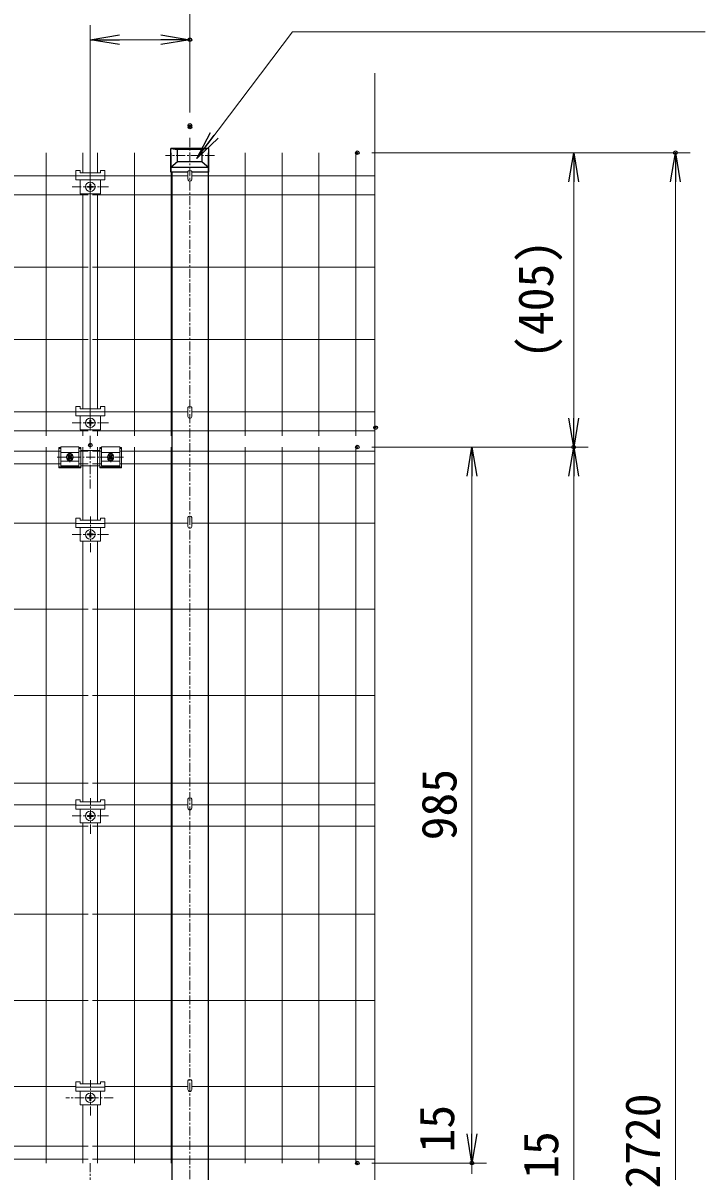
# Model space of a CAD drawing. Units: millimetres, scale not verified. Extents: x -4200 to 4200, y -2970 to 2970.
# Drawn here: x -1419 to -481, y -627 to 953 of the extents above; entities that cross this region are included whole.
import ezdxf
from ezdxf.enums import TextEntityAlignment as Align

# ---------------------------------------------------------------- set-up
doc = ezdxf.new("R2010")
doc.units = ezdxf.units.MM
doc.header["$LTSCALE"] = 10
doc.header["$PDMODE"] = 32
doc.header["$PDSIZE"] = 5
doc.linetypes.add('USER1', pattern=[2, 1.25, -0.25, 0.25, -0.25])
for name, color, linetype, lineweight in [('0-0_D-BMK', 2, 'USER1', 13), ('0-1_D-STR1', 1, 'Continuous', 25), ('0-2_D-STR-DIM', 7, 'Continuous', 13), ('0-3_0', 7, 'Continuous', 25), ('0-8_D-STR-TXT', 7, 'Continuous', 13), ('0-9_D-STR3', 3, 'Continuous', 13), ('0-E_D-STR5', 7, 'Continuous', 9)]:
    doc.layers.add(name, color=color, linetype=linetype, lineweight=lineweight)
doc.layers.add('0-4_DEFPOINTS', color=7, linetype='Continuous')
doc.styles.add('ＭＳ ゴシック', font='')
doc.styles.get('ＭＳ ゴシック').set_extended_font_data('MS Gothic')

# ---------------------------------------------------------------- blocks, each defined once
blk = doc.blocks.new('_OPEN')
at = {"layer": '0-3_0'}
blk.add_line((0, 0), (-10, 0), dxfattribs=at)
blk.add_lwpolyline([(-10, 1.667), (0, 0), (-10, -1.667)], dxfattribs=at)

msp = doc.modelspace()

# ---------------------------------------------------------------- linework, layer by layer
at = {"layer": '0-0_D-BMK'}
for p, q in [((-1189.18, 794.42), (-1189.18, -1980.33)), ((-1155.45, 770.07), (-1222.91, 770.07)), ((-1351.13, 727.16), (-1301.13, 727.16)), ((-1351.13, 402.4), (-1301.13, 402.4)), ((-1326.14, 311.97), (-1326.14, 384.38)), ((-1371.89, 355.19), (-1280.29, 355.19)), ((-1354.09, 348.31), (-1354.09, 362.79)), ((-1298.09, 348.31), (-1298.09, 362.79)), ((-1326.04, 224.55), (-1326.04, 273.35)), ((-1351.1, 248.95), (-1301.1, 248.95)), ((-1326.07, -162.95), (-1326.07, -114.15)), ((-1351.1, -138.55), (-1301.1, -138.55)), ((-1326.07, -550.88), (-1326.07, -502.08)), ((-1294.76, -526.48), (-1359.59, -526.48)), ((-1326.11, -688.48), (-1326.11, -616.07))]:
    msp.add_line(p, q, dxfattribs=at)
at = {"layer": '0-1_D-STR1'}
for p, q in [((-1215.38, 747.45), (-1215.38, 779.71)), ((-1215.38, 779.71), (-1206.18, 778.57)), ((-1162.98, 779.71), (-1215.38, 779.71)), ((-1206.18, 761.57), (-1206.18, 778.57)), ((-1172.18, 778.57), (-1206.18, 778.57)), ((-1172.18, 761.57), (-1172.18, 778.57)), ((-1206.18, 761.57), (-1215.38, 753.51)), ((-1172.18, 761.57), (-1206.18, 761.57)), ((-1172.18, 761.57), (-1162.98, 753.51)), ((-1162.98, 753.51), (-1215.38, 753.51)), ((-1191.77, 747.45), (-1215.38, 747.45)), ((-1214.18, 747.45), (-1214.18, -1946.03)), ((-1162.98, 747.45), (-1186.58, 747.45)), ((-1164.18, 747.45), (-1164.18, -1946.03))]:
    msp.add_line(p, q, dxfattribs=at)
msp.add_lwpolyline([(-1162.98, 747.45), (-1162.98, 779.71), (-1172.18, 778.57)], dxfattribs=at)
at = {"layer": '0-2_D-STR-DIM'}
for p, q in [((-1189.18, 829.42), (-1189.18, 1063.71)), ((-1189.18, 831.61), (-1189.18, 1063.71)), ((-1326.13, 391.72), (-1326.13, 949.6)), ((-1189.18, 829.42), (-1189.18, 949.6)), ((-1286.13, 929.6), (-1229.18, 929.6)), ((-934.83, 883.32), (-934.83, -1646.03)), ((-938.91, 774.12), (-501.28, 774.12)), ((-938.91, 774.12), (-641.28, 774.12)), ((-661.28, 734.12), (-661.28, 408.97)), ((-521.28, -1906.03), (-521.28, 734.12)), ((-938.91, 368.97), (-641.28, 368.97)), ((-938.91, 368.97), (-781.28, 368.97)), ((-938.91, 368.97), (-641.28, 368.97)), ((-801.28, 328.97), (-801.28, -576.03)), ((-661.28, 328.97), (-661.28, -1606.03)), ((-801.28, -576.03), (-801.28, -536.03)), ((-938.91, -616.03), (-781.28, -616.03)), ((-938.91, -616.03), (-781.28, -616.03)), ((-801.28, -616.03), (-801.28, -631.03))]:
    msp.add_line(p, q, dxfattribs=at)
at = {"layer": '0-4_DEFPOINTS'}
for p in [(-1189.18, 929.6), (-1189.18, 811.61), (-1189.18, 809.42), (-958.91, 774.12), (-521.28, 774.12), (-933.71, 395.8), (-1326.13, 371.72), (-958.91, 368.97), (-661.28, 368.97), (-958.91, -616.03), (-958.91, -616.03), (-801.28, -616.03)]:
    msp.add_point(p, dxfattribs=at)
at = {"layer": '0-8_D-STR-TXT'}
msp.add_lwpolyline([(-480.64, 940.53), (-1047.81, 940.53), (-1178.51, 767.7)], dxfattribs=at)
at = {"layer": '0-9_D-STR3'}
for p, q in [((-1346.13, 749.46), (-1346.13, 736.66)), ((-1346.13, 749.46), (-1340.13, 749.46)), ((-1340.13, 749.46), (-1340.13, 746.56)), ((-1340.13, 746.56), (-1312.13, 746.56)), ((-1312.13, 749.46), (-1306.13, 749.46)), ((-1312.1, 749.46), (-1306.1, 749.46)), ((-1312.1, 749.46), (-1312.1, 746.56)), ((-1306.13, 749.46), (-1306.13, 736.66)), ((-1191.78, 748.1), (-1191.75, 737.73)), ((-1186.58, 748.12), (-1186.58, 737.73)), ((-1346.13, 742.16), (-1306.13, 742.16)), ((-1346.13, 736.66), (-1306.13, 736.66)), ((-1340.13, 736.66), (-1340.13, 717.66)), ((-1329.6, 727.66), (-1327.6, 727.66)), ((-1326.6, 730.66), (-1326.6, 728.66)), ((-1325.6, 730.66), (-1325.6, 728.66)), ((-1322.6, 727.66), (-1324.6, 727.66)), ((-1312.13, 736.66), (-1312.13, 717.66)), ((-1340.13, 717.66), (-1312.13, 717.66)), ((-1329.6, 726.66), (-1327.6, 726.66)), ((-1326.6, 723.66), (-1326.6, 725.66)), ((-1325.6, 723.66), (-1325.6, 725.66)), ((-1322.6, 726.66), (-1324.6, 726.66)), ((-1322.57, 726.66), (-1324.57, 726.66)), ((-1346.13, 424.7), (-1340.13, 424.7)), ((-1346.13, 424.7), (-1346.13, 411.9)), ((-1346.13, 417.4), (-1306.13, 417.4)), ((-1346.13, 411.9), (-1306.13, 411.9)), ((-1340.13, 424.7), (-1340.13, 421.8)), ((-1340.13, 421.8), (-1312.13, 421.8)), ((-1340.13, 411.9), (-1340.13, 392.9)), ((-1312.13, 411.9), (-1312.13, 392.9)), ((-1312.1, 424.7), (-1312.1, 421.8)), ((-1312.1, 424.7), (-1306.1, 424.7)), ((-1191.75, 423.35), (-1191.75, 411.19)), ((-1186.55, 423.35), (-1186.55, 411.19)), ((-1329.6, 402.9), (-1327.6, 402.9)), ((-1329.6, 401.9), (-1327.6, 401.9)), ((-1326.6, 405.9), (-1326.6, 403.9)), ((-1326.6, 398.9), (-1326.6, 400.9)), ((-1325.6, 405.9), (-1325.6, 403.9)), ((-1325.6, 398.9), (-1325.6, 400.9)), ((-1322.6, 402.9), (-1324.6, 402.9)), ((-1322.6, 401.9), (-1324.6, 401.9)), ((-1340.13, 392.9), (-1312.13, 392.9)), ((-1369.2, 368.36), (-1369.2, 340.57)), ((-1369.2, 368.36), (-1366.7, 368.36)), ((-1369.2, 366.95), (-1366.7, 366.95)), ((-1366.7, 369.35), (-1366.7, 343.14)), ((-1366.7, 369.35), (-1341.7, 369.35)), ((-1341.7, 369.35), (-1341.7, 343.14)), ((-1341.7, 368.36), (-1339.2, 368.36)), ((-1341.7, 366.95), (-1339.2, 366.95)), ((-1339.2, 340.57), (-1339.2, 368.36)), ((-1313.2, 364.12), (-1339.2, 364.12)), ((-1310.7, 368.36), (-1313.2, 368.36)), ((-1313.2, 340.57), (-1313.2, 368.36)), ((-1310.7, 366.95), (-1313.2, 366.95)), ((-1310.7, 369.35), (-1310.7, 343.14)), ((-1285.7, 369.35), (-1310.7, 369.35)), ((-1285.7, 369.35), (-1285.7, 343.14)), ((-1283.2, 368.36), (-1285.7, 368.36)), ((-1283.2, 366.95), (-1285.7, 366.95)), ((-1283.2, 368.36), (-1283.2, 340.57)), ((-1366.7, 361.6), (-1341.7, 361.6)), ((-1366.7, 349.66), (-1341.7, 349.66)), ((-1356.65, 359.45), (-1359.11, 355.19)), ((-1356.65, 350.93), (-1359.11, 355.19)), ((-1356.92, 357.24), (-1355.56, 355.88)), ((-1356.92, 353.15), (-1355.56, 354.51)), ((-1351.74, 359.45), (-1356.65, 359.45)), ((-1351.74, 350.93), (-1356.65, 350.93)), ((-1356.24, 357.92), (-1354.88, 356.56)), ((-1356.24, 352.46), (-1354.88, 353.83)), ((-1352.15, 357.92), (-1353.51, 356.56)), ((-1352.15, 352.46), (-1353.51, 353.83)), ((-1351.47, 357.24), (-1352.83, 355.88)), ((-1351.47, 353.15), (-1352.83, 354.51)), ((-1351.74, 359.45), (-1349.28, 355.19)), ((-1351.74, 350.93), (-1349.28, 355.19)), ((-1285.7, 361.6), (-1310.7, 361.6)), ((-1285.7, 349.66), (-1310.7, 349.66)), ((-1300.65, 359.45), (-1303.11, 355.19)), ((-1300.65, 350.93), (-1303.11, 355.19)), ((-1300.92, 357.24), (-1299.56, 355.88)), ((-1300.92, 353.15), (-1299.56, 354.51)), ((-1300.65, 359.45), (-1295.74, 359.45)), ((-1300.65, 350.93), (-1295.74, 350.93)), ((-1300.24, 357.92), (-1298.88, 356.56)), ((-1300.24, 352.46), (-1298.88, 353.83)), ((-1296.15, 357.92), (-1297.51, 356.56)), ((-1296.15, 352.46), (-1297.51, 353.83)), ((-1295.47, 357.24), (-1296.83, 355.88)), ((-1295.47, 353.15), (-1296.83, 354.51)), ((-1295.74, 359.45), (-1293.28, 355.19)), ((-1295.74, 350.93), (-1293.28, 355.19)), ((-1369.2, 341.75), (-1339.2, 341.75)), ((-1369.2, 340.57), (-1339.2, 340.57)), ((-1366.7, 343.14), (-1341.7, 343.14)), ((-1313.2, 343.15), (-1339.2, 343.15)), ((-1283.2, 341.75), (-1313.2, 341.75)), ((-1283.2, 340.57), (-1313.2, 340.57)), ((-1285.7, 343.14), (-1310.7, 343.14)), ((-1346.13, 271.25), (-1346.13, 258.45)), ((-1346.13, 271.25), (-1340.13, 271.25)), ((-1340.13, 271.25), (-1340.13, 268.35)), ((-1312.13, 271.25), (-1306.13, 271.25)), ((-1312.1, 271.25), (-1306.1, 271.25)), ((-1312.1, 271.25), (-1312.1, 268.35)), ((-1306.1, 271.25), (-1306.1, 258.45)), ((-1191.75, 272.14), (-1191.75, 259.97)), ((-1186.55, 272.14), (-1186.55, 259.97)), ((-1346.13, 263.95), (-1306.13, 263.95)), ((-1346.13, 258.45), (-1306.13, 258.45)), ((-1340.13, 268.35), (-1312.13, 268.35)), ((-1340.13, 258.45), (-1340.13, 239.45)), ((-1312.1, 258.45), (-1312.1, 239.45)), ((-1340.13, 239.45), (-1312.13, 239.45)), ((-1329.6, 249.45), (-1327.6, 249.45)), ((-1329.6, 248.45), (-1327.6, 248.45)), ((-1326.6, 252.45), (-1326.6, 250.45)), ((-1326.6, 245.45), (-1326.6, 247.45)), ((-1325.6, 252.45), (-1325.6, 250.45)), ((-1325.6, 245.45), (-1325.6, 247.45)), ((-1322.57, 249.45), (-1324.57, 249.45)), ((-1322.57, 248.45), (-1324.57, 248.45)), ((-1346.13, -116.25), (-1346.13, -129.05)), ((-1346.13, -116.25), (-1340.13, -116.25)), ((-1346.13, -123.55), (-1306.13, -123.55)), ((-1312.13, -116.25), (-1312.13, -119.15)), ((-1312.13, -116.25), (-1306.13, -116.25)), ((-1306.13, -116.25), (-1306.13, -129.05)), ((-1191.78, -115.36), (-1191.78, -127.53)), ((-1186.58, -115.36), (-1186.58, -127.53)), ((-1346.13, -129.05), (-1306.13, -129.05)), ((-1340.13, -129.05), (-1340.13, -148.05)), ((-1329.6, -138.05), (-1327.6, -138.05)), ((-1329.6, -139.05), (-1327.6, -139.05)), ((-1326.6, -135.05), (-1326.6, -137.05)), ((-1326.6, -142.05), (-1326.6, -140.05)), ((-1325.6, -135.05), (-1325.6, -137.05)), ((-1325.6, -142.05), (-1325.6, -140.05)), ((-1322.6, -138.05), (-1324.6, -138.05)), ((-1322.6, -139.05), (-1324.6, -139.05)), ((-1312.13, -129.05), (-1312.13, -148.05)), ((-1340.13, -148.05), (-1312.13, -148.05)), ((-1346.13, -504.18), (-1340.13, -504.18)), ((-1346.13, -504.18), (-1346.13, -516.98)), ((-1340.13, -504.18), (-1340.13, -507.08)), ((-1312.13, -504.18), (-1312.13, -507.08)), ((-1191.78, -502.86), (-1191.78, -515.03)), ((-1186.58, -502.86), (-1186.58, -515.03)), ((-1346.13, -511.48), (-1306.13, -511.48)), ((-1346.13, -516.98), (-1306.13, -516.98)), ((-1340.13, -507.08), (-1312.13, -507.08)), ((-1340.13, -516.98), (-1340.13, -535.98)), ((-1312.13, -516.98), (-1312.13, -535.98)), ((-1340.13, -535.98), (-1312.13, -535.98)), ((-1329.6, -525.98), (-1327.6, -525.98)), ((-1329.6, -526.98), (-1327.6, -526.98)), ((-1326.6, -522.98), (-1326.6, -524.98)), ((-1326.6, -529.98), (-1326.6, -527.98)), ((-1325.6, -522.98), (-1325.6, -524.98)), ((-1325.6, -529.98), (-1325.6, -527.98)), ((-1322.6, -525.98), (-1324.6, -525.98)), ((-1322.6, -526.98), (-1324.6, -526.98))]:
    msp.add_line(p, q, dxfattribs=at)
for points in [[(-1312.13, 424.7), (-1306.13, 424.7), (-1306.13, 411.9)], [(-1340.13, -116.25), (-1340.13, -119.15), (-1312.13, -119.15)], [(-1312.13, -504.18), (-1306.13, -504.18), (-1306.13, -516.98)]]:
    msp.add_lwpolyline(points, dxfattribs=at)
for centre, radius in [((-1326.1, 727.16), 6.5), ((-1326.1, 402.4), 6.5), ((-1354.2, 355.19), 4.26), ((-1298.2, 355.19), 4.26), ((-1326.1, 248.95), 6.5), ((-1326.1, -138.55), 6.5), ((-1326.1, -526.48), 6.5)]:
    msp.add_circle(centre, radius, dxfattribs=at)
for centre, radius, start, end in [((-1329.6, 727.16), 0.5, 90.00001, 270), ((-1327.6, 728.66), 1, 270, 0.00001), ((-1326.1, 730.66), 0.5, 0, 179.99999), ((-1324.6, 728.66), 1, 180.00001, 270), ((-1322.6, 727.16), 0.5, 270.00049, 90.00046), ((-1189.16, 737.72), 2.58, 179.6672, 0.28951), ((-1327.6, 725.66), 1, 0, 90), ((-1326.1, 723.66), 0.5, 180.00002, 0.00001), ((-1324.6, 725.66), 1, 90, 180.00001), ((-1189.15, 411.19), 2.6, 180, 0), ((-1329.6, 402.4), 0.5, 90.00001, 270), ((-1327.6, 403.9), 1, 270, 0.00001), ((-1327.6, 400.9), 1, 0, 90), ((-1326.1, 405.9), 0.5, 0, 179.99999), ((-1326.1, 398.9), 0.5, 180.00002, 0.00001), ((-1324.6, 403.9), 1, 180.00001, 270), ((-1324.6, 400.9), 1, 90, 180.00001), ((-1322.6, 402.4), 0.5, 270.00049, 90.00046), ((-1354.2, 356.48), 4, 4.65818, 175.34501), ((-1354.2, 353.92), 4, 184.89555, 355.10576), ((-1356.58, 357.58), 0.483, 44.99953, 224.99952), ((-1356.58, 352.81), 0.483, 135, 314.99998), ((-1356.24, 355.19), 0.965, 314.99999, 45), ((-1354.2, 357.24), 0.965, 225.00001, 314.99999), ((-1354.2, 353.15), 0.965, 45, 135), ((-1352.15, 355.19), 0.965, 135, 225.00001), ((-1351.81, 357.58), 0.483, 315, 135), ((-1351.81, 352.81), 0.483, 225.00001, 44.99999), ((-1298.2, 353.92), 4, 184.89424, 355.10445), ((-1298.19, 356.48), 4, 4.65499, 175.34182), ((-1300.58, 357.58), 0.483, 45, 225), ((-1300.58, 352.81), 0.483, 135.00001, 314.99999), ((-1300.24, 355.19), 0.965, 314.99999, 45), ((-1298.19, 357.24), 0.965, 225.00001, 314.99999), ((-1298.19, 353.15), 0.965, 45, 135), ((-1296.15, 355.19), 0.965, 135, 225.00001), ((-1295.81, 357.58), 0.483, 315.00048, 135.00047), ((-1295.81, 352.81), 0.483, 225.00002, 45), ((-1326.1, 252.45), 0.5, 0, 179.99999), ((-1189.15, 259.97), 2.6, 180, 0), ((-1329.6, 248.95), 0.5, 90.00001, 270), ((-1327.6, 250.45), 1, 270, 0.00001), ((-1327.6, 247.45), 1, 0, 90), ((-1326.1, 245.45), 0.5, 180.00002, 0.00001), ((-1324.6, 250.45), 1, 180.00001, 270), ((-1324.6, 247.45), 1, 90, 180.00001), ((-1322.57, 248.95), 0.5, 270.00049, 90.00046), ((-1329.6, -138.55), 0.5, 90.00001, 270), ((-1327.6, -137.05), 1, 270, 0.00001), ((-1327.6, -140.05), 1, 0, 90), ((-1326.1, -135.05), 0.5, 0, 179.99999), ((-1326.1, -142.05), 0.5, 180.00002, 0.00001), ((-1324.6, -137.05), 1, 180.00001, 270), ((-1324.6, -140.05), 1, 90, 180.00001), ((-1322.6, -138.55), 0.5, 270.00049, 90.00046), ((-1189.18, -127.53), 2.6, 180, 0), ((-1189.15, -515.03), 2.6, 180, 0), ((-1329.6, -526.48), 0.5, 90.00001, 270), ((-1327.6, -524.98), 1, 270, 0.00001), ((-1327.6, -527.98), 1, 0, 90), ((-1326.1, -522.98), 0.5, 0, 179.99999), ((-1326.1, -529.98), 0.5, 180.00002, 0.00001), ((-1324.6, -524.98), 1, 180.00001, 270), ((-1324.6, -527.98), 1, 90, 180.00001), ((-1322.6, -526.48), 0.5, 270.00049, 90.00046)]:
    msp.add_arc(centre, radius, start, end, dxfattribs=at)
for centre in [(-1189.18, 748.1), (-1189.15, 423.34), (-1189.15, 272.13), (-1189.18, -115.37), (-1189.15, -502.88)]:
    msp.add_ellipse(centre, major_axis=(-2.6, 0), ratio=0.649974, start_param=3.1415927, end_param=6.2831853, dxfattribs=at)
at = {"layer": '0-E_D-STR5'}
for p, q in [((-1386.94, 774.12), (-1386.94, 384.41)), ((-1336.17, 774.12), (-1336.17, 746.56)), ((-1316.22, 774.12), (-1316.22, 746.56)), ((-1265.45, 774.12), (-1265.45, 384.41)), ((-1214.68, 774.12), (-1214.68, 384.41)), ((-1163.91, 774.12), (-1163.91, 384.41)), ((-1113.14, 774.12), (-1113.14, 384.41)), ((-1062.37, 774.12), (-1062.37, 384.41)), ((-1011.6, 774.12), (-1011.6, 384.41)), ((-960.84, 774.12), (-960.84, 384.41)), ((-3186.58, 742.18), (-1346.13, 742.18)), ((-1306.13, 742.18), (-1191.76, 742.18)), ((-1186.58, 742.18), (-934.83, 742.18)), ((-3323.13, 716.2), (-1329.13, 716.2)), ((-1336.17, 717.66), (-1336.17, 421.8)), ((-1323.13, 716.2), (-934.83, 716.2)), ((-1316.22, 717.66), (-1316.22, 421.8)), ((-1812.47, 616.6), (-1329.13, 616.6)), ((-1323.13, 616.6), (-934.83, 616.6)), ((-1812.47, 517.01), (-1329.13, 517.01)), ((-1323.13, 517.01), (-934.83, 517.01)), ((-3186.58, 417.42), (-1346.13, 417.42)), ((-1306.13, 417.42), (-1191.75, 417.42)), ((-1186.55, 417.42), (-934.83, 417.42)), ((-1856.7, 391.44), (-1329.13, 391.44)), ((-1336.17, 392.9), (-1336.17, 384.41)), ((-1323.13, 391.44), (-934.83, 391.44)), ((-1316.22, 392.9), (-1316.22, 384.41)), ((-1856.7, 363.57), (-1366.62, 363.57)), ((-1386.94, 368.97), (-1386.94, -616.03)), ((-1341.7, 363.57), (-1329.13, 363.57)), ((-1336.17, 368.97), (-1336.17, 268.35)), ((-1323.13, 363.57), (-1310.7, 363.57)), ((-1316.22, 368.97), (-1316.22, 268.35)), ((-1285.62, 363.57), (-934.83, 363.57)), ((-1265.45, 368.97), (-1265.45, -616.03)), ((-1214.68, 368.97), (-1214.68, -616.03)), ((-1163.91, 368.97), (-1163.91, -616.03)), ((-1113.14, 368.97), (-1113.14, -616.03)), ((-1062.37, 368.97), (-1062.37, -616.03)), ((-1011.6, 368.97), (-1011.6, -616.03)), ((-960.84, 368.97), (-960.84, -616.03)), ((-1856.7, 345.94), (-1366.62, 345.94)), ((-1341.7, 345.95), (-1329.13, 345.95)), ((-1323.13, 345.95), (-1310.7, 345.95)), ((-1285.62, 345.94), (-934.83, 345.94)), ((-3186.58, 264.4), (-1346.13, 264.4)), ((-1306.1, 264.4), (-1191.75, 264.4)), ((-1186.55, 264.4), (-934.83, 264.4)), ((-1336.17, 239.45), (-1336.17, -119.15)), ((-1316.22, 239.45), (-1316.22, -119.15)), ((-1812.47, 145.92), (-1329.13, 145.92)), ((-1323.13, 145.92), (-934.83, 145.92)), ((-1812.47, 27.42), (-1329.13, 27.42)), ((-1323.13, 27.42), (-934.83, 27.42)), ((-3323.13, -93.58), (-1329.13, -93.58)), ((-1323.13, -93.58), (-934.83, -93.58)), ((-3186.58, -123.08), (-1346.13, -123.08)), ((-1306.13, -123.08), (-1191.78, -123.08)), ((-1186.58, -123.08), (-934.83, -123.08)), ((-3323.13, -152.58), (-1329.13, -152.58)), ((-1336.17, -148.05), (-1336.17, -507.08)), ((-1323.13, -152.58), (-934.83, -152.58)), ((-1316.22, -148.05), (-1316.22, -507.08)), ((-3462.75, -273.74), (-1329.13, -273.74)), ((-1323.13, -273.74), (-934.83, -273.74)), ((-3462.75, -392.39), (-1329.13, -392.39)), ((-1323.13, -392.39), (-934.83, -392.39)), ((-3186.58, -510.63), (-1346.13, -510.63)), ((-1306.13, -510.63), (-1191.78, -510.63)), ((-1186.58, -510.63), (-934.83, -510.63)), ((-1336.17, -535.98), (-1336.17, -616.03)), ((-1316.22, -535.98), (-1316.22, -616.03)), ((-3323.13, -593), (-1329.13, -593)), ((-1323.13, -593), (-934.83, -593)), ((-2160.67, -610.63), (-1329.13, -610.63)), ((-1323.13, -610.63), (-934.83, -610.63))]:
    msp.add_line(p, q, dxfattribs=at)

# ---------------------------------------------------------------- block references
at = {"layer": '0-2_D-STR-DIM', "xscale": 4, "yscale": 4}
for p, rotation in [((-1326.13, 929.6), 180), ((-661.28, 774.12), 90), ((-521.28, 774.12), 90), ((-661.28, 368.97), 270), ((-801.28, 368.97), 90), ((-661.28, 368.97), 90), ((-801.28, -616.03), 270), ((-801.28, -616.03), 270)]:
    msp.add_blockref('_OPEN', p, dxfattribs=dict(at, rotation=rotation))
msp.add_blockref('_OPEN', (-1189.18, 929.6), dxfattribs=at)
at = {"layer": '0-8_D-STR-TXT', "xscale": 4, "yscale": 4, "rotation": 232.90095}
msp.add_blockref('_OPEN', (-1179.72, 766.1), dxfattribs=at)

# ---------------------------------------------------------------- texts
at = {"layer": '0-2_D-STR-DIM', "style": 'ＭＳ ゴシック'}
for s, p in [('(405)', (-675.14, 490.44)), ('985', (-808.03, -172.01)), ('2720', (-528.03, -651.21)), ('15', (-811.18, -601.46)), ('2015', (-668.03, -703.13))]:
    msp.add_text(s, height=48.09, rotation=90, dxfattribs=at).set_placement(p, align=Align.BOTTOM_LEFT)

doc.saveas('drawing.dxf')
